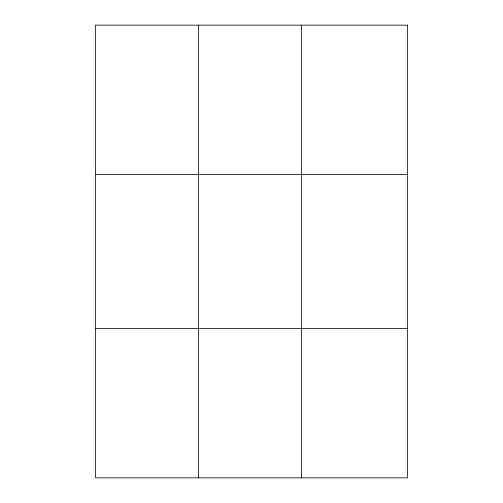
<?xml version="1.0" encoding="UTF-8"?>
<svg xmlns="http://www.w3.org/2000/svg" width="503" height="503" viewBox="0 0 503 503"><rect width="100%" height="100%" fill="white"/><g stroke="black" fill="none" stroke-linecap="round" stroke-linejoin="round"><path stroke-width="0.75" d="M198.471 25.15L198.471 477.85M301.41 25.15L301.41 477.85M95.526 174.541L407.474 174.541M95.526 328.459L407.474 328.459M407.474 25.15L407.474 477.85L95.526 477.85L95.526 25.15L407.474 25.15"/></g></svg>
